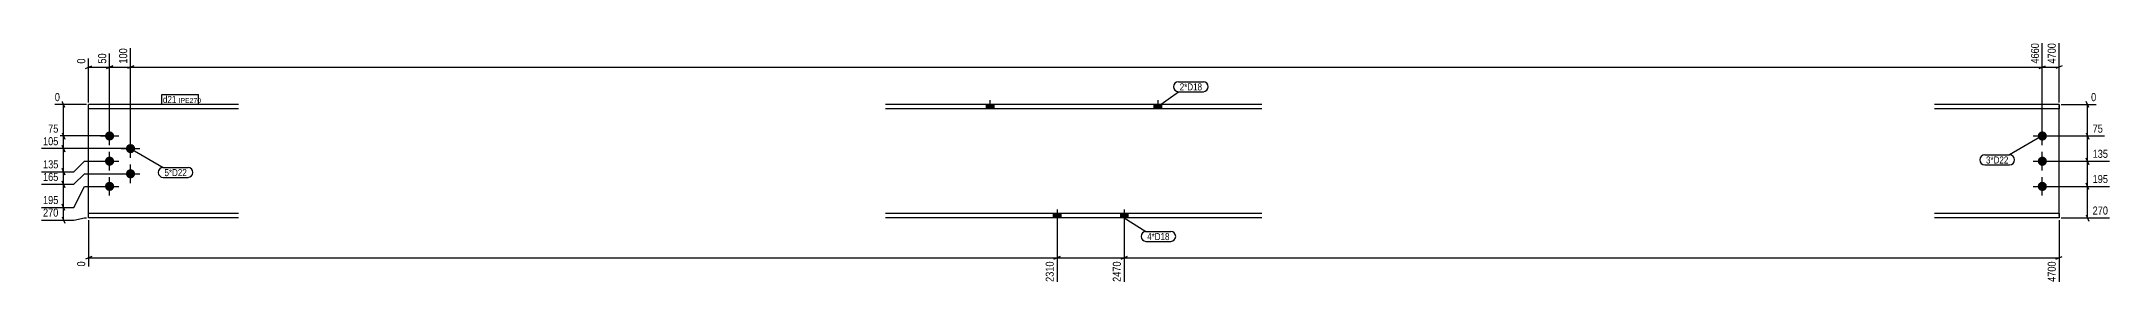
# Model space of a CAD drawing. Header units: millimetres. Extents: x 15 to 16351, y 11 to 587.
# Drawn here: x 15 to 4948, y 11 to 587 of the extents above; entities that cross this region are included whole.
import ezdxf

# ---------------------------------------------------------------- set-up
doc = ezdxf.new("R2010")
doc.units = ezdxf.units.MM
doc.linetypes.add('DXK_LINE_DOT2', pattern=[3.9198, 1.9599, -1.9599])
for name, color, linetype in [('MÅLSÆTNING', 7, 'Continuous'), ('STÅL', 7, 'Continuous'), ('TEKST', 7, 'Continuous')]:
    doc.layers.add(name, color=color, linetype=linetype)
doc.styles.add('Arial Narrow', font='ARIALN.TTF', dxfattribs={"height": 0.2})

msp = doc.modelspace()

# ---------------------------------------------------------------- hatches: boundary and pattern name
at = {"layer": 'STÅL', "linetype": 'Continuous'}
for points in [[(2268.3, 427.1), (2286.3, 427.1), (2286.3, 437.3), (2268.3, 437.3)], [(2668.3, 427.1), (2686.3, 427.1), (2686.3, 437.3), (2668.3, 437.3)], [(166.3, 362.3, -1), (188.3, 362.3, -1)], [(4776.3, 362.3, -1), (4798.3, 362.3, -1)], [(166.3, 302.3, -1), (188.3, 302.3, -1)], [(216.3, 332.3, -1), (238.3, 332.3, -1)], [(4776.3, 302.3, -1), (4798.3, 302.3, -1)], [(166.3, 242.3, -1), (188.3, 242.3, -1)], [(216.3, 272.3, -1), (238.3, 272.3, -1)], [(4776.3, 242.3, -1), (4798.3, 242.3, -1)], [(2446.3, 177.5), (2428.3, 177.5), (2428.3, 167.3), (2446.3, 167.3)], [(2446.3, 177.5), (2428.3, 177.5), (2428.3, 167.3), (2446.3, 167.3)], [(2606.3, 177.5), (2588.3, 177.5), (2588.3, 167.3), (2606.3, 167.3)], [(2606.3, 177.5), (2588.3, 177.5), (2588.3, 167.3), (2606.3, 167.3)]]:
    msp.add_hatch(color=3, dxfattribs=at).paths.add_polyline_path(points)

# ---------------------------------------------------------------- linework, layer by layer
at = {"layer": 'MÅLSÆTNING', "color": 7, "linetype": 'Continuous'}
for p, q in [((127.3, 442.3), (127.3, 546.8)), ((177.3, 367.3), (177.3, 559)), ((227.3, 337.3), (227.3, 571.2)), ((227.3, 337.3), (227.3, 571.2)), ((4787.3, 367.3), (4787.3, 583.4)), ((4827.3, 442.3), (4827.3, 583.4)), ((119.8, 523.1), (134.8, 529.1)), ((169.8, 523.1), (184.8, 529.1)), ((177.3, 526.1), (227.3, 526.1)), ((234.8, 529.1), (219.8, 523.1)), ((234.8, 529.1), (219.8, 523.1)), ((4779.8, 523.1), (4794.8, 529.1)), ((4787.3, 526.1), (4827.3, 526.1)), ((4834.8, 529.1), (4819.8, 523.1)), ((70.3, 429.8), (64.3, 444.8)), ((4898.1, 429.8), (4892.1, 444.8)), ((122.3, 437.3), (46.7, 437.3)), ((67.3, 362.3), (67.3, 437.3)), ((4832.3, 437.3), (4915.8, 437.3)), ((4895.1, 362.3), (4895.1, 437.3)), ((172.3, 362.3), (27.2, 362.3)), ((172.3, 362.3), (27.2, 362.3)), ((64.3, 369.8), (70.3, 354.8)), ((64.3, 369.8), (70.3, 354.8)), ((4792.3, 362.3), (4935.3, 362.3)), ((4792.3, 362.3), (4935.3, 362.3)), ((4892.1, 369.8), (4898.1, 354.8)), ((92.3, 277.3), (117.3, 302.3)), ((92.3, 277.3), (117.3, 302.3)), ((117.3, 302.3), (172.3, 302.3)), ((117.3, 302.3), (172.3, 302.3)), ((4792.3, 302.3), (4947.5, 302.3)), ((4892.1, 309.8), (4898.1, 294.8)), ((4895.1, 242.3), (4895.1, 302.3)), ((92.3, 247.3), (117.3, 272.3)), ((92.3, 247.3), (117.3, 272.3)), ((117.3, 272.3), (222.3, 272.3)), ((117.3, 272.3), (222.3, 272.3)), ((4898.1, 234.8), (4892.1, 249.8)), ((4898.1, 234.8), (4892.1, 249.8)), ((70.3, 184.8), (64.3, 199.8)), ((92.3, 192.3), (117.3, 242.3)), ((92.3, 192.3), (117.3, 242.3)), ((117.3, 242.3), (172.3, 242.3)), ((117.3, 242.3), (172.3, 242.3)), ((4792.3, 242.3), (4947.5, 242.3)), ((4792.3, 242.3), (4947.5, 242.3)), ((4895.1, 167.3), (4895.1, 242.3)), ((15, 192.3), (92.3, 192.3)), ((15, 162.3), (92.3, 162.3)), ((64.3, 169.8), (70.3, 154.8)), ((67.3, 162.3), (67.3, 192.3)), ((92.3, 162.3), (117.3, 167.3)), ((117.3, 167.3), (122.3, 167.3)), ((127.3, 162.3), (127.3, 51.6)), ((4827.3, 162.3), (4827.3, 15)), ((4832.3, 167.3), (4947.5, 167.3)), ((4892.1, 174.8), (4898.1, 159.8)), ((2437.3, 134.9), (2437.3, 15)), ((2437.3, 134.9), (2437.3, 15)), ((2597.3, 134.9), (2597.3, 15)), ((2597.3, 134.9), (2597.3, 15)), ((134.8, 75.3), (119.8, 69.3)), ((127.3, 72.3), (2437.3, 72.3)), ((2444.8, 75.3), (2429.8, 69.3)), ((2429.8, 69.3), (2444.8, 75.3)), ((2437.3, 72.3), (2597.3, 72.3)), ((2604.8, 75.3), (2589.8, 69.3)), ((2589.8, 69.3), (2604.8, 75.3)), ((2597.3, 72.3), (4827.3, 72.3)), ((4819.8, 69.3), (4834.8, 75.3))]:
    msp.add_line(p, q, dxfattribs=at)
at = {"layer": 'STÅL', "color": 3, "linetype": 'Continuous'}
for p, q in [((2277.3, 447.3), (2277.3, 427.1)), ((2677.3, 447.3), (2677.3, 427.1)), ((2268.3, 437.3), (2268.3, 427.1)), ((2286.3, 437.3), (2286.3, 427.1)), ((2668.3, 437.3), (2668.3, 427.1)), ((2686.3, 437.3), (2686.3, 427.1)), ((155.3, 362.3), (199.3, 362.3)), ((177.3, 340.3), (177.3, 384.3)), ((227.3, 310.3), (227.3, 354.3)), ((4765.3, 362.3), (4809.3, 362.3)), ((4787.3, 340.3), (4787.3, 384.3)), ((155.3, 302.3), (199.3, 302.3)), ((177.3, 280.3), (177.3, 324.3)), ((205.3, 332.3), (249.3, 332.3)), ((4765.3, 302.3), (4809.3, 302.3)), ((4787.3, 280.3), (4787.3, 324.3)), ((177.3, 220.3), (177.3, 264.3)), ((205.3, 272.3), (249.3, 272.3)), ((227.3, 250.3), (227.3, 294.3)), ((4787.3, 220.3), (4787.3, 264.3)), ((155.3, 242.3), (199.3, 242.3)), ((4765.3, 242.3), (4809.3, 242.3)), ((2428.3, 177.5), (2428.3, 167.3)), ((2428.3, 177.5), (2428.3, 167.3)), ((2437.3, 187.5), (2437.3, 122.5)), ((2437.3, 187.5), (2437.3, 122.5)), ((2446.3, 177.5), (2446.3, 167.3)), ((2446.3, 177.5), (2446.3, 167.3)), ((2588.3, 177.5), (2588.3, 167.3)), ((2588.3, 177.5), (2588.3, 167.3)), ((2597.3, 187.5), (2597.3, 122.5)), ((2597.3, 187.5), (2597.3, 122.5)), ((2606.3, 177.5), (2606.3, 167.3)), ((2606.3, 177.5), (2606.3, 167.3))]:
    msp.add_line(p, q, dxfattribs=at)
at = {"layer": 'STÅL', "color": 2, "linetype": 'Continuous'}
for p, q in [((127.3, 167.3), (127.3, 437.3)), ((484.7, 437.3), (127.3, 437.3)), ((484.7, 427.1), (127.3, 427.1)), ((2925.9, 437.3), (2028.3, 437.3)), ((2925.9, 427.1), (2028.3, 427.1)), ((4827.3, 437.3), (4530, 437.3)), ((4827.3, 427.1), (4530, 427.1)), ((4827.3, 437.3), (4827.3, 427.1)), ((4827.3, 412.1), (4827.3, 427.1)), ((4827.3, 177.5), (4827.3, 412.1)), ((484.7, 177.5), (127.3, 177.5)), ((484.7, 167.3), (127.3, 167.3)), ((2925.9, 177.5), (2028.3, 177.5)), ((2925.9, 167.3), (2028.3, 167.3)), ((4827.3, 177.5), (4530, 177.5)), ((4827.3, 167.3), (4530, 167.3)), ((4827.3, 177.5), (4827.3, 167.3))]:
    msp.add_line(p, q, dxfattribs=at)
at = {"layer": 'STÅL', "color": 7, "linetype": 'DXK_LINE_DOT2'}
for p, q in [((4827.3, 427.1), (4827.3, 437.3)), ((4827.3, 412.1), (4827.3, 425.9)), ((4827.3, 167.3), (4827.3, 177.5))]:
    msp.add_line(p, q, dxfattribs=at)

# ---------------------------------------------------------------- wipeouts: each hides what was drawn before it
at = {"color": 0}
for points in [[(2783.2, 470.8), (2783.2, 488.3), (2729.9, 488.3), (2729.9, 470.8)], [(4706.4, 296.8), (4706.4, 314.3), (4653.1, 314.3), (4653.1, 296.8)], [(361.6, 266.8), (361.6, 284.3), (308.3, 284.3), (308.3, 266.8)], [(2705.5, 114.5), (2705.5, 132), (2652.2, 132), (2652.2, 114.5)]]:
    msp.add_wipeout(points, dxfattribs=at).dxf.layer = 'TEKST'

# ---------------------------------------------------------------- next in the draw order: wipeouts: each hides what was drawn before it
at = {"color": 0, "linetype": 'Continuous'}
for points in [[(4823.3, 587.4), (4795.3, 587.4), (4795.3, 530.6), (4823.3, 530.6)], [(62.8, 441.3), (62.8, 469.3), (42.7, 469.3), (42.7, 441.3)], [(4919.8, 441.3), (4919.8, 469.3), (4899.6, 469.3), (4899.6, 441.3)], [(4947.9, 306.3), (4947.9, 334.3), (4903.3, 334.3), (4903.3, 306.3)], [(59.2, 196.3), (59.2, 224.3), (14.6, 224.3), (14.6, 196.3)], [(4947.9, 171.3), (4947.9, 199.3), (4903.3, 199.3), (4903.3, 171.3)], [(123.3, 67.7), (95.3, 67.7), (95.3, 47.6), (123.3, 47.6)], [(2433.3, 67.7), (2405.3, 67.7), (2405.3, 11), (2433.3, 11)], [(2593.3, 67.7), (2565.3, 67.7), (2565.3, 11), (2593.3, 11)], [(4823.3, 67.7), (4795.3, 67.7), (4795.3, 11), (4823.3, 11)]]:
    msp.add_wipeout(points, dxfattribs=at).dxf.layer = 'MÅLSÆTNING'
at = {"color": 0}
for points in [[(336.6, 440.8), (336.6, 458.3), (304.6, 458.3), (304.6, 440.8)], [(2783.2, 470.8), (2783.2, 488.3), (2729.9, 488.3), (2729.9, 470.8)], [(4706.4, 296.8), (4706.4, 314.3), (4653.1, 314.3), (4653.1, 296.8)], [(361.6, 266.8), (361.6, 284.3), (308.3, 284.3), (308.3, 266.8)], [(2705.5, 114.5), (2705.5, 132), (2652.2, 132), (2652.2, 114.5)]]:
    msp.add_wipeout(points, dxfattribs=at).dxf.layer = 'TEKST'

# ---------------------------------------------------------------- next in the draw order: linework, layer by layer
at = {"layer": 'MÅLSÆTNING', "color": 7, "linetype": 'Continuous'}
for p, q in [((4787.3, 367.3), (4787.3, 583.4)), ((227.3, 526.1), (4787.3, 526.1)), ((4779.8, 523.1), (4794.8, 529.1)), ((4892.1, 369.8), (4898.1, 354.8)), ((4895.1, 302.3), (4895.1, 362.3)), ((4792.3, 302.3), (4947.5, 302.3)), ((4898.1, 294.8), (4892.1, 309.8)), ((15, 247.3), (92.3, 247.3)), ((64.3, 254.8), (70.3, 239.8))]:
    msp.add_line(p, q, dxfattribs=at)
at = {"layer": 'TEKST', "color": 7, "linetype": 'Continuous'}
for p, q in [((2677.3, 432.2), (2726.9, 467.8)), ((2726.9, 491.3), (2786.2, 491.3)), ((2726.9, 467.8), (2786.2, 467.8)), ((4787.3, 362.3), (4709.4, 317.3)), ((227.3, 332.3), (305.3, 287.3)), ((4650.1, 317.3), (4709.4, 317.3)), ((305.3, 287.3), (364.6, 287.3)), ((305.3, 263.8), (364.6, 263.8)), ((4650.1, 293.8), (4709.4, 293.8)), ((2597.3, 167.4), (2649.2, 135)), ((2649.2, 135), (2708.5, 135)), ((2649.2, 111.5), (2708.5, 111.5))]:
    msp.add_line(p, q, dxfattribs=at)
for centre, radius, start, end in [((2726.9, 479.6), 11.8, 90, 270), ((2786.2, 479.6), 11.8, 270, 90), ((4650.1, 305.5), 11.8, 90, 270), ((4709.4, 305.5), 11.8, 270, 90), ((305.3, 275.5), 11.8, 90, 270), ((364.6, 275.5), 11.7, 270, 90), ((2649.2, 123.2), 11.7, 90, 270), ((2708.5, 123.2), 11.7, 270, 90)]:
    msp.add_arc(centre, radius, start, end, dxfattribs=at)

# ---------------------------------------------------------------- next in the draw order: texts
at = {"layer": 'MÅLSÆTNING', "color": 3, "linetype": 'Continuous', "style": 'Arial Narrow'}
for s, height, p in [('4700', 19.09, (4819.3, 534.6)), ('0', 19.1, (119.3, 51.6)), ('2310', 19.09, (2429.3, 15)), ('2470', 19.09, (2589.3, 15)), ('4700', 19.09, (4819.3, 15))]:
    msp.add_text(s, height=height, rotation=90.0002, dxfattribs=at).set_placement(p)
for s, height, p in [('0', 19.1, (46.7, 445.3)), ('0', 19.1, (4903.6, 445.3)), ('135', 19.09, (4907.3, 310.3)), ('270', 19.09, (4907.3, 175.3))]:
    msp.add_text(s, height=height, dxfattribs=at).set_placement(p)
at = {"layer": 'TEKST', "color": 3, "style": 'Arial Narrow'}
for s, p in [('2*D18', (2729.9, 470.8)), ('3*D22', (4653.1, 296.8)), ('5*D22', (308.3, 266.8)), ('4*D18', (2652.2, 114.5))]:
    msp.add_text(s, height=16.7, dxfattribs=at).set_placement(p)

# ---------------------------------------------------------------- next in the draw order: wipeouts: each hides what was drawn before it
at = {"color": 0, "linetype": 'Continuous'}
msp.add_wipeout([(59.2, 166.3), (59.2, 194.3), (14.6, 194.3), (14.6, 166.3)], dxfattribs=at).dxf.layer = 'MÅLSÆTNING'
at = {"color": 0}
msp.add_wipeout([(336.6, 440.8), (336.6, 458.3), (304.6, 458.3), (304.6, 440.8)], dxfattribs=at).dxf.layer = 'TEKST'

# ---------------------------------------------------------------- next in the draw order: linework, layer by layer
at = {"layer": 'MÅLSÆTNING', "color": 7, "linetype": 'Continuous'}
for p, q in [((67.3, 192.3), (67.3, 247.3)), ((70.3, 184.8), (64.3, 199.8)), ((15, 192.3), (92.3, 192.3))]:
    msp.add_line(p, q, dxfattribs=at)
at = {"layer": 'TEKST', "color": 7, "linetype": 'Continuous'}
msp.add_line((301.6, 437.8), (301.6, 461.3), dxfattribs=at)

# ---------------------------------------------------------------- next in the draw order: texts
at = {"layer": 'MÅLSÆTNING', "color": 3, "linetype": 'Continuous', "style": 'Arial Narrow'}
for s, p in [('195', (18.6, 200.3)), ('270', (18.6, 170.3))]:
    msp.add_text(s, height=19.09, dxfattribs=at).set_placement(p)

# ---------------------------------------------------------------- next in the draw order: wipeouts: each hides what was drawn before it
at = {"color": 0, "linetype": 'Continuous'}
for points in [[(223.3, 575.2), (195.3, 575.2), (195.3, 530.6), (223.3, 530.6)], [(4783.3, 587.4), (4755.3, 587.4), (4755.3, 530.6), (4783.3, 530.6)], [(4935.7, 366.3), (4935.7, 394.3), (4903.3, 394.3), (4903.3, 366.3)], [(4947.9, 246.3), (4947.9, 274.3), (4903.3, 274.3), (4903.3, 246.3)]]:
    msp.add_wipeout(points, dxfattribs=at).dxf.layer = 'MÅLSÆTNING'
at = {"color": 0}
msp.add_wipeout([(386.7, 440.8), (386.7, 453.3), (341.8, 453.3), (341.8, 440.8)], dxfattribs=at).dxf.layer = 'TEKST'

# ---------------------------------------------------------------- next in the draw order: linework, layer by layer
at = {"layer": 'MÅLSÆTNING', "color": 7, "linetype": 'Continuous'}
for p, q in [((177.3, 367.3), (177.3, 559)), ((127.3, 526.1), (177.3, 526.1)), ((184.8, 529.1), (169.8, 523.1))]:
    msp.add_line(p, q, dxfattribs=at)

# ---------------------------------------------------------------- next in the draw order: texts
at = {"layer": 'MÅLSÆTNING', "color": 3, "linetype": 'Continuous', "style": 'Arial Narrow'}
for s, p in [('100', (219.3, 534.6)), ('4660', (4779.3, 534.6))]:
    msp.add_text(s, height=19.09, rotation=90.0002, dxfattribs=at).set_placement(p)
for s, p in [('75', (4907.3, 370.3)), ('195', (4907.3, 250.3))]:
    msp.add_text(s, height=19.09, dxfattribs=at).set_placement(p)

# ---------------------------------------------------------------- next in the draw order: wipeouts: each hides what was drawn before it
at = {"color": 0, "linetype": 'Continuous'}
msp.add_wipeout([(59.2, 251.3), (59.2, 279.3), (14.6, 279.3), (14.6, 251.3)], dxfattribs=at).dxf.layer = 'MÅLSÆTNING'
at = {"color": 0}
msp.add_wipeout([(386.7, 440.8), (386.7, 453.3), (341.8, 453.3), (341.8, 440.8)], dxfattribs=at).dxf.layer = 'TEKST'

# ---------------------------------------------------------------- next in the draw order: linework, layer by layer
at = {"layer": 'MÅLSÆTNING', "color": 7, "linetype": 'Continuous'}
for p, q in [((15, 277.3), (92.3, 277.3)), ((15, 247.3), (92.3, 247.3)), ((64.3, 284.8), (70.3, 269.8)), ((70.3, 239.8), (64.3, 254.8)), ((67.3, 247.3), (67.3, 277.3))]:
    msp.add_line(p, q, dxfattribs=at)
at = {"layer": 'TEKST', "color": 7, "linetype": 'Continuous'}
for p, q in [((301.6, 461.3), (389.7, 461.3)), ((389.7, 437.8), (389.7, 461.3)), ((301.6, 437.8), (389.7, 437.8))]:
    msp.add_line(p, q, dxfattribs=at)

# ---------------------------------------------------------------- next in the draw order: texts
at = {"layer": 'MÅLSÆTNING', "color": 3, "linetype": 'Continuous', "style": 'Arial Narrow'}
msp.add_text('165', height=19.09, dxfattribs=at).set_placement((18.6, 255.3))
at = {"layer": 'TEKST', "color": 3, "style": 'Arial Narrow'}
for s, height, p in [('d21', 16.7, (304.6, 440.8)), ('IPE270', 11.93, (341.8, 440.8))]:
    msp.add_text(s, height=height, dxfattribs=at).set_placement(p)

# ---------------------------------------------------------------- next in the draw order: wipeouts: each hides what was drawn before it
at = {"color": 0, "linetype": 'Continuous'}
msp.add_wipeout([(173.3, 563), (145.3, 563), (145.3, 530.6), (173.3, 530.6)], dxfattribs=at).dxf.layer = 'MÅLSÆTNING'

# ---------------------------------------------------------------- next in the draw order: texts
at = {"layer": 'MÅLSÆTNING', "color": 3, "linetype": 'Continuous', "style": 'Arial Narrow'}
msp.add_text('50', height=19.09, rotation=90.0002, dxfattribs=at).set_placement((169.3, 534.6))

# ---------------------------------------------------------------- next in the draw order: wipeouts: each hides what was drawn before it
at = {"color": 0, "linetype": 'Continuous'}
for points in [[(123.3, 550.8), (95.3, 550.8), (95.3, 530.6), (123.3, 530.6)], [(59.2, 281.3), (59.2, 309.3), (14.6, 309.3), (14.6, 281.3)]]:
    msp.add_wipeout(points, dxfattribs=at).dxf.layer = 'MÅLSÆTNING'

# ---------------------------------------------------------------- next in the draw order: linework, layer by layer
at = {"layer": 'MÅLSÆTNING', "color": 7, "linetype": 'Continuous'}
for p, q in [((67.3, 332.3), (67.3, 362.3)), ((222.3, 332.3), (15, 332.3)), ((222.3, 332.3), (15, 332.3)), ((70.3, 324.8), (64.3, 339.8)), ((64.3, 339.8), (70.3, 324.8)), ((67.3, 277.3), (67.3, 332.3)), ((15, 277.3), (92.3, 277.3)), ((70.3, 269.8), (64.3, 284.8))]:
    msp.add_line(p, q, dxfattribs=at)

# ---------------------------------------------------------------- next in the draw order: texts
at = {"layer": 'MÅLSÆTNING', "color": 3, "linetype": 'Continuous', "style": 'Arial Narrow'}
msp.add_text('0', height=19.1, rotation=90.0002, dxfattribs=at).set_placement((119.3, 534.6))
msp.add_text('135', height=19.09, dxfattribs=at).set_placement((18.6, 285.3))

# ---------------------------------------------------------------- next in the draw order: wipeouts: each hides what was drawn before it
at = {"color": 0, "linetype": 'Continuous'}
msp.add_wipeout([(59.2, 366.3), (59.2, 394.3), (26.8, 394.3), (26.8, 366.3)], dxfattribs=at).dxf.layer = 'MÅLSÆTNING'

# ---------------------------------------------------------------- next in the draw order: texts
at = {"layer": 'MÅLSÆTNING', "color": 3, "linetype": 'Continuous', "style": 'Arial Narrow'}
msp.add_text('75', height=19.09, dxfattribs=at).set_placement((30.8, 370.3))

# ---------------------------------------------------------------- next in the draw order: wipeouts: each hides what was drawn before it
at = {"color": 0, "linetype": 'Continuous'}
msp.add_wipeout([(59.2, 336.3), (59.2, 364.3), (14.6, 364.3), (14.6, 336.3)], dxfattribs=at).dxf.layer = 'MÅLSÆTNING'

# ---------------------------------------------------------------- next in the draw order: texts
at = {"layer": 'MÅLSÆTNING', "color": 3, "linetype": 'Continuous', "style": 'Arial Narrow'}
msp.add_text('105', height=19.09, dxfattribs=at).set_placement((18.6, 340.3))

doc.saveas('drawing.dxf')
